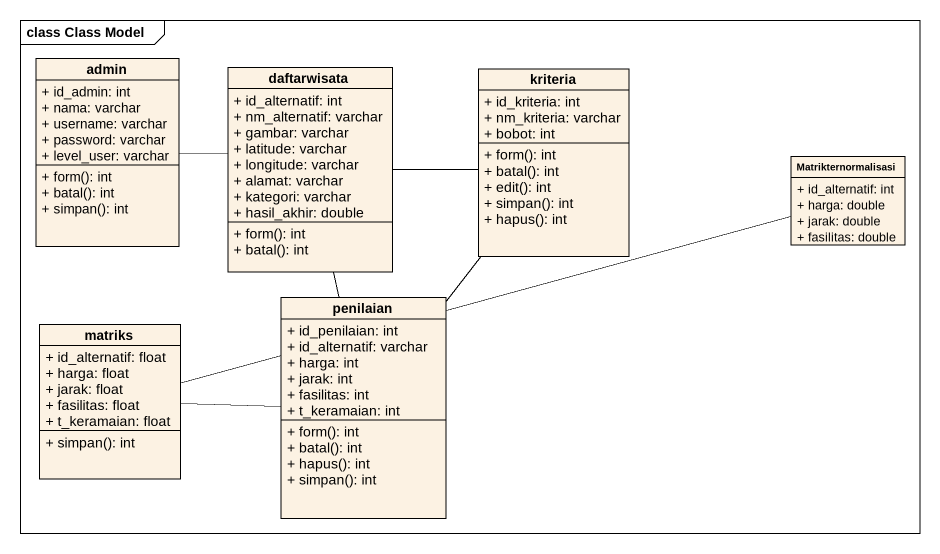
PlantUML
@startuml
mainframe class Class Model
hide circle
hide empty members
skinparam classAttributeIconSize 0
class admin {
  + id_admin: int
  + nama: varchar
  + username: varchar
  + password: varchar
  + level_user: varchar
  + form(): int
  + batal(): int
  + simpan(): int
}
class daftarwisata {
  + id_alternatif: int
  + nm_alternatif: varchar
  + gambar: varchar
  + latitude: varchar
  + longitude: varchar
  + alamat: varchar
  + kategori: varchar
  + hasil_akhir: double
  + form(): int
  + batal(): int
}
class kriteria {
  + id_kriteria: int
  + nm_kriteria: varchar
  + bobot: int
  + form(): int
  + batal(): int
  + edit(): int
  + simpan(): int
  + hapus(): int
}
class Matrikternormalisasi {
  + id_alternatif: int
  + harga: double
  + jarak: double
  + fasilitas: double
}
class matriks {
  + id_alternatif: float
  + harga: float
  + jarak: float
  + fasilitas: float
  + t_keramaian: float
  + simpan(): int
}
class penilaian {
  + id_penilaian: int
  + id_alternatif: varchar
  + harga: int
  + jarak: int
  + fasilitas: int
  + t_keramaian: int
  + form(): int
  + batal(): int
  + hapus(): int
  + simpan(): int
}
admin -right- daftarwisata
daftarwisata -right- kriteria
daftarwisata -- penilaian
kriteria -- penilaian
matriks -right- Matrikternormalisasi
matriks -right- penilaian
@enduml
